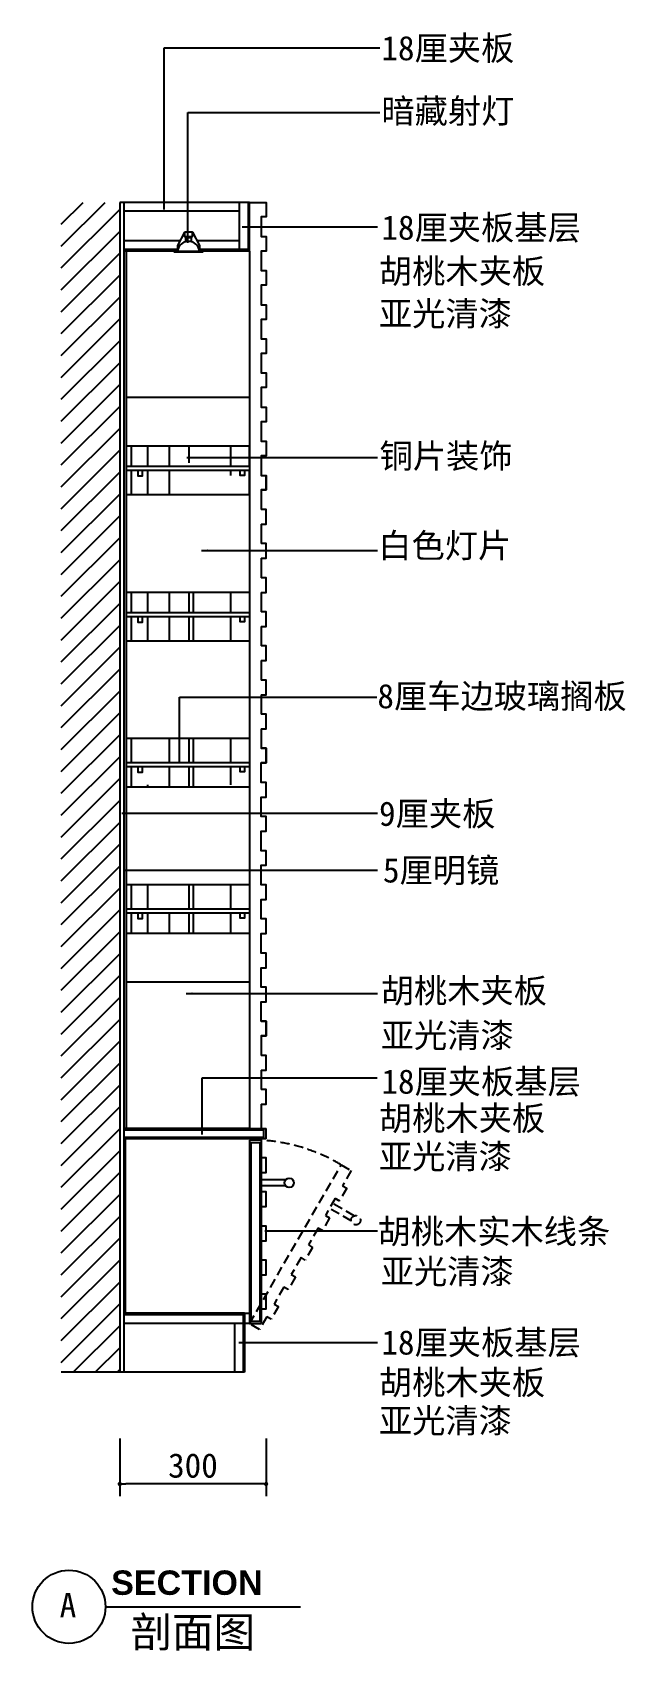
# Model space of a CAD drawing. Extents: x 3656 to 4872, y 2860 to 6180.
import ezdxf

# ---------------------------------------------------------------- set-up
doc = ezdxf.new("R2010")
doc.units = 0
doc.header["$MEASUREMENT"] = 0
doc.linetypes.add('DASHED2', pattern=[9.525, 6.35, -3.175])
doc.layers.get('0').update_dxf_attribs({"linetype": 'CONTINUOUS'})
doc.layers.get('DEFPOINTS').update_dxf_attribs({"linetype": 'CONTINUOUS'})
for name, color, linetype in [('2', 2, 'CONTINUOUS'), ('3', 3, 'CONTINUOUS'), ('4', 4, 'CONTINUOUS'), ('7', 7, 'CONTINUOUS'), ('BH', 3, 'CONTINUOUS'), ('DIM', 3, 'CONTINUOUS'), ('TEXT', 3, 'CONTINUOUS')]:
    doc.layers.add(name, color=color, linetype=linetype)
doc.styles.add('HT', font='swisseb.ttf')
doc.styles.add('HZ', font='')
doc.styles.get('HZ').set_extended_font_data('仿宋_GB2312')
doc.dimstyles.get("Standard").update_dxf_attribs({"dimscale": 25, "dimtxt": 2, "dimasz": 0.5, "dimexe": 1, "dimexo": 1, "dimgap": 0.5, "dimtad": 1, "dimdec": 0, "dimzin": 0, "dimtxsty": 'HZ', "dimblk1": 'DOT', "dimblk2": 'DOT', "dimsah": 1, "dimcen": 0, "dimclrd": 256, "dimclre": 256, "dimclrt": 256, "dimazin": 3, "dimtfac": 0.5, "dimtdec": 0, "dimtmove": 0, "dimatfit": 3, "dimtolj": 1, "dimtzin": 0})

# ---------------------------------------------------------------- blocks, each defined once
blk = doc.blocks.new('_DOT')
at = {"color": 0, "linetype": 'BYBLOCK'}
blk.add_line((-0.35, 0), (-1, 0), dxfattribs=at)
at = {"color": 0, "linetype": 'BYBLOCK', "const_width": 0.35}
blk.add_lwpolyline([(-0.175, 0, 1), (0.175, 0, 1)], format="xyb", close=True, dxfattribs=at)
blk = doc.blocks.new('*D1')
at = {"linetype": 'BYBLOCK'}
for p, q in [((11111.9, -1454.9), (11111.9, -1573)), ((11411.9, -1454.9), (11411.9, -1573)), ((11399.4, -1548), (11124.4, -1548))]:
    blk.add_line(p, q, dxfattribs=at)
at = {"layer": 'DEFPOINTS', "color": 0, "linetype": 'BYBLOCK'}
for p in [(11111.9, -1429.9), (11411.9, -1429.9), (11111.9, -1548)]:
    blk.add_point(p, dxfattribs=at)
at = {"linetype": 'BYBLOCK', "xscale": 12.5, "yscale": 12.5, "zscale": 12.5, "rotation": 180}
blk.add_blockref('_DOT', (11111.9, -1548), dxfattribs=at)
at = {"linetype": 'BYBLOCK', "xscale": 12.5, "yscale": 12.5, "zscale": 12.5}
blk.add_blockref('_DOT', (11411.9, -1548), dxfattribs=at)
at = {"linetype": 'BYBLOCK', "insert": (11261.9, -1510.5), "char_height": 50, "attachment_point": 5, "style": 'HZ'}
blk.add_mtext('\\A1;300', dxfattribs=at)

msp = doc.modelspace()

# ---------------------------------------------------------------- hatches: boundary and pattern name
at = {"layer": 'BH'}
h = msp.add_hatch(dxfattribs=at)
h.set_pattern_fill('ANSI31', color=256, scale=10, style=0)
h.set_pattern_definition([(45, (-95.596, 0), (-22.45064, 22.45064), [])])
h.paths.add_polyline_path([(3714.9, 3431), (3834.9, 3431), (3834.9, 5831), (3714.9, 5831)])
h = msp.add_hatch(dxfattribs=at)
h.set_pattern_fill('AR-RROOF', color=256, scale=5, angle=90, style=0)
h.set_pattern_definition([(90, (-7317.04, 4749.96), (-127, 279.4), [1905, -254, 635, -127]), (90, (-7380.54, 4918.87), (-168.91, -127), [381, -41.91, 762, -95.25]), (90, (-7424.99, 4813.46), (-85.09, 660.4), [1016, -177.8, 508, -127])])
h.paths.add_polyline_path([(4100.9, 5231), (4100.9, 5281), (4091.4, 5281), (4091.4, 5271.5), (4081.4, 5271.5), (4081.4, 5281), (3881.7, 5281), (3881.7, 5270.1), (3871.7, 5270.1), (3871.7, 5281), (3848.9, 5281), (3848.9, 5231)])
h.paths.add_polyline_path([(3848.9, 5331), (3848.9, 5289), (4100.9, 5289), (4100.9, 5331)])
h.paths.add_polyline_path([(4100.9, 4989), (4100.9, 5031), (3848.9, 5031), (3848.9, 4989)])
h.paths.add_polyline_path([(4100.9, 4931), (4100.9, 4981), (4091.4, 4981), (4091.4, 4971.5), (4081.4, 4971.5), (4081.4, 4981), (3881.7, 4981), (3881.7, 4970.1), (3871.7, 4970.1), (3871.7, 4981), (3848.9, 4981), (3848.9, 4931)])
h.paths.add_polyline_path([(3848.9, 4731), (3848.9, 4681), (4100.9, 4681), (4100.9, 4731)])
h.paths.add_polyline_path([(4100.9, 4631), (4100.9, 4673), (4091.4, 4673), (4091.4, 4663.5), (4081.4, 4663.5), (4081.4, 4673), (3881.7, 4673), (3881.7, 4662.1), (3871.7, 4662.1), (3871.7, 4673), (3848.9, 4673), (3848.9, 4631)])
h.paths.add_polyline_path([(3848.9, 4431), (3848.9, 4381), (4100.9, 4381), (4100.9, 4431)])
h.paths.add_polyline_path([(3881.7, 4373), (3881.7, 4362.1), (3871.7, 4362.1), (3871.7, 4373), (3848.9, 4373), (3848.9, 4331), (4100.9, 4331), (4100.9, 4373), (4091.4, 4373), (4091.4, 4363.5), (4081.4, 4363.5), (4081.4, 4373)])

# ---------------------------------------------------------------- linework, layer by layer
at = {"layer": '2'}
msp.add_line((3834.9, 5831), (3834.9, 3431), dxfattribs=at)
at = {"layer": '2', "color": 1}
msp.add_line((4090.9, 3431), (3714.9, 3431), dxfattribs=at)
at = {"layer": '3'}
for p, q in [((3967.8, 5770), (3953.3, 5742.3)), ((3969.4, 5758.4), (3969.4, 5750.3)), ((3982.2, 5758.4), (3969.4, 5758.4)), ((3969.4, 5751.2), (3982.2, 5751.2)), ((3971.5, 5760.8), (3971.5, 5758.4)), ((3973, 5760.8), (3973, 5758.4)), ((3978.6, 5760.8), (3978.6, 5758.4)), ((3980.1, 5760.8), (3980.1, 5758.4)), ((3982.2, 5750.3), (3982.2, 5758.4)), ((3983.8, 5770), (3998.3, 5742.3)), ((3953.3, 5742.3), (3953.3, 5729.5)), ((3953.3, 5731), (3998.3, 5731)), ((3998.3, 5742.3), (3998.3, 5729.5))]:
    msp.add_line(p, q, dxfattribs=at)
at = {"layer": '3', "linetype": 'DASHED2', "ltscale": 3}
for p, q in [((4276.6, 3787.5), (4285.3, 3782.5)), ((4309.4, 3741.5), (4266.1, 3766.5)), ((4315.4, 3751.9), (4272.1, 3776.9))]:
    msp.add_line(p, q, dxfattribs=at)
at = {"layer": '3'}
msp.add_lwpolyline([(3967.8, 5770), (3967.8, 5760.8), (3983.8, 5760.8), (3983.8, 5770)], close=True, dxfattribs=at)
at = {"layer": '3', "linetype": 'DASHED2', "ltscale": 3}
msp.add_lwpolyline([(4291.6, 3813.5), (4300.3, 3808.5), (4285.3, 3782.5), (4276.6, 3787.5), (4256.6, 3752.9), (4265.3, 3747.9), (4250.3, 3721.9), (4241.6, 3726.9), (4221.6, 3692.3), (4230.3, 3687.3), (4215.3, 3661.3), (4206.6, 3666.3), (4186.6, 3631.6), (4195.3, 3626.6), (4180.3, 3600.6), (4171.6, 3605.6), (4151.6, 3571), (4160.3, 3566), (4145.3, 3540), (4136.6, 3545), (4121.6, 3519), (4100.9, 3531), (4288.9, 3856.7), (4309.6, 3844.7), (4291.6, 3813.5), (4300.3, 3808.5), (4285.3, 3782.5)], dxfattribs=at)
msp.add_circle((4318.9, 3742.9), 9.6, dxfattribs=at)
at = {"layer": '3'}
for start, end in [(106.3858, 173.7911), (6.2089, 73.6142)]:
    msp.add_arc((3975.8, 5728.6), 22.6, start, end, dxfattribs=at)
at = {"layer": '3', "linetype": 'DASHED2', "ltscale": 3}
msp.add_arc((4105.2, 3550.4), 357.2, 59.051, 86.846, dxfattribs=at)
at = {"layer": '4'}
for p, q in [((4100.9, 5831), (3834.9, 5831)), ((4079.9, 5813), (3843.9, 5813)), ((4079.9, 5831), (4079.9, 5734)), ((4100.9, 5731), (4100.9, 5831)), ((3958.4, 5752), (3843.9, 5752)), ((4079.9, 5752), (3993.2, 5752)), ((3953.3, 5731), (3843.9, 5731)), ((4100.9, 5731), (3998.3, 5731)), ((4100.9, 3931), (3843.9, 3931)), ((4100.9, 3931), (4134.9, 3931)), ((4134.9, 3910), (4134.9, 3931)), ((3846.9, 3549), (3846.9, 3913)), ((4134.9, 3910), (3846.9, 3910)), ((4100.9, 3907), (4100.9, 3531)), ((4124.9, 3907), (4100.9, 3907)), ((4124.9, 3907), (4124.9, 3531)), ((4090.9, 3552), (3846.9, 3552)), ((4090.9, 3552), (4090.9, 3431)), ((4090.9, 3552), (4100.9, 3552)), ((4087.9, 3531), (3843.9, 3531)), ((4069.9, 3531), (4069.9, 3431)), ((4100.9, 3531), (4090.9, 3531)), ((4100.9, 3531), (4124.9, 3531))]:
    msp.add_line(p, q, dxfattribs=at)
at = {"layer": '4', "color": 4}
for p, q in [((3945.8, 5731), (3945.8, 5729.5)), ((3945.8, 5729.5), (3953.3, 5729.5)), ((3953.3, 5729.5), (3998.3, 5729.5)), ((3998.3, 5729.5), (4005.8, 5729.5)), ((4005.8, 5731), (4005.8, 5729.5))]:
    msp.add_line(p, q, dxfattribs=at)
at = {"layer": '7'}
for p, q in [((3843.9, 3431), (3843.9, 5831)), ((4097.9, 5831), (4097.9, 5734)), ((4100.9, 5831), (4124.9, 5831)), ((3953.3, 5734), (3843.9, 5734)), ((3848.9, 3931), (3848.9, 5731)), ((4097.9, 5734), (3998.3, 5734)), ((4097.9, 5734), (4100.9, 5731)), ((4100.9, 5731), (4100.9, 3931)), ((4100.9, 5431), (3848.9, 5431)), ((4100.9, 5431), (4100.9, 4231)), ((4100.9, 5331), (3848.9, 5331)), ((4100.9, 5289), (4100.9, 5331)), ((4100.9, 5289), (3848.9, 5289)), ((4100.9, 5281), (3848.9, 5281)), ((4100.9, 5289), (4100.9, 5281)), ((4100.9, 5231), (4100.9, 5281)), ((4100.9, 5231), (3848.9, 5231)), ((4124.9, 5241), (4124.9, 5201)), ((4124.9, 5171), (4124.9, 5131)), ((4124.9, 5101), (4124.9, 5061)), ((4100.9, 5031), (3848.9, 5031)), ((4100.9, 5031), (4100.9, 4989)), ((4124.9, 5031), (4124.9, 4991)), ((4100.9, 4989), (3848.9, 4989)), ((4100.9, 4981), (3848.9, 4981)), ((4100.9, 4989), (4100.9, 4981)), ((4100.9, 4981), (4100.9, 4931)), ((4124.9, 4961), (4124.9, 4921)), ((4100.9, 4931), (3848.9, 4931)), ((4124.9, 4891), (4124.9, 4851)), ((4124.9, 4821), (4124.9, 4781)), ((4124.9, 4751), (4124.9, 4711)), ((4100.9, 4731), (3848.9, 4731)), ((4100.9, 4731), (4100.9, 4681)), ((4100.9, 4681), (3848.9, 4681)), ((4100.9, 4681), (4100.9, 4673)), ((4100.9, 4673), (3848.9, 4673)), ((4100.9, 4673), (4100.9, 4631)), ((4100.9, 4631), (3848.9, 4631)), ((4100.9, 4431), (3848.9, 4431)), ((4100.9, 4431), (4100.9, 4381)), ((4100.9, 4381), (3848.9, 4381)), ((4100.9, 4373), (3848.9, 4373)), ((4100.9, 4381), (4100.9, 4373)), ((4100.9, 4373), (4100.9, 4331)), ((4100.9, 4331), (3848.9, 4331)), ((4100.9, 4231), (3848.9, 4231)), ((4124.9, 4121), (4124.9, 4081)), ((4124.9, 4051), (4124.9, 4011)), ((4124.9, 3981), (4124.9, 3931)), ((4129.9, 3928), (3843.9, 3928)), ((4129.9, 3931), (4129.9, 3910)), ((4129.9, 3913), (3843.9, 3913)), ((4124.9, 3902), (4100.9, 3902)), ((4103.9, 3902), (4103.9, 3536)), ((4121.9, 3902), (4121.9, 3536)), ((4124.9, 3825.7), (4124.9, 3813.7)), ((4174.9, 3825.7), (4124.9, 3825.7)), ((4174.9, 3813.7), (4124.9, 3813.7)), ((4090.9, 3549), (3843.9, 3549)), ((4087.9, 3549), (4087.9, 3431)), ((4100.9, 3536), (4124.9, 3536))]:
    msp.add_line(p, q, dxfattribs=at)
for points in [[(4124.9, 5831), (4134.9, 5831), (4134.9, 5801), (4124.9, 5801), (4124.9, 5761), (4134.9, 5761), (4134.9, 5731), (4124.9, 5731), (4124.9, 5691), (4134.9, 5691), (4134.9, 5661), (4124.9, 5661), (4124.9, 5621), (4134.9, 5621), (4134.9, 5591), (4124.9, 5591), (4124.9, 5551), (4134.9, 5551), (4134.9, 5521), (4124.9, 5521), (4124.9, 5481), (4134.9, 5481), (4134.9, 5451), (4124.9, 5451), (4124.9, 5411), (4134.9, 5411), (4134.9, 5381), (4124.9, 5381), (4124.9, 5341), (4134.9, 5341), (4134.9, 5311), (4124.9, 5311), (4124.9, 5271), (4134.9, 5271), (4134.9, 5241), (4124.9, 5241), (4134.9, 5241), (4134.9, 5271)], [(3871.7, 5281), (3871.7, 5270.1), (3881.7, 5270.1), (3881.7, 5281)], [(4081.4, 5281), (4081.4, 5271.5), (4091.4, 5271.5), (4091.4, 5281)], [(4124.9, 5171), (4134.9, 5171), (4134.9, 5201), (4124.9, 5201)], [(4124.9, 5101), (4134.9, 5101), (4134.9, 5131), (4124.9, 5131)], [(4124.9, 5031), (4134.9, 5031), (4134.9, 5061), (4124.9, 5061)], [(3871.7, 4981), (3871.7, 4970.1), (3881.7, 4970.1), (3881.7, 4981)], [(4081.4, 4981), (4081.4, 4971.5), (4091.4, 4971.5), (4091.4, 4981)], [(4124.9, 4961), (4134.9, 4961), (4134.9, 4991), (4124.9, 4991)], [(4124.9, 4891), (4134.9, 4891), (4134.9, 4921), (4124.9, 4921)], [(4124.9, 4821), (4134.9, 4821), (4134.9, 4851), (4124.9, 4851)], [(4124.9, 4751), (4134.9, 4751), (4134.9, 4781), (4124.9, 4781)], [(4124.9, 4151), (4134.9, 4151), (4134.9, 4121), (4124.9, 4121), (4134.9, 4121), (4134.9, 4151), (4124.9, 4151), (4124.9, 4191), (4134.9, 4191), (4134.9, 4221), (4124.9, 4221), (4124.9, 4261), (4134.9, 4261), (4134.9, 4291), (4124.9, 4291), (4124.9, 4331), (4134.9, 4331), (4134.9, 4361), (4124.9, 4361), (4124.9, 4401), (4134.9, 4401), (4134.9, 4431), (4124.9, 4431), (4124.9, 4471), (4134.9, 4471), (4134.9, 4501), (4124.9, 4501), (4124.9, 4541), (4134.9, 4541), (4134.9, 4571), (4124.9, 4571), (4124.9, 4611), (4134.9, 4611), (4134.9, 4641), (4124.9, 4641), (4124.9, 4681), (4134.9, 4681), (4134.9, 4711), (4124.9, 4711), (4134.9, 4711), (4134.9, 4681), (4124.9, 4681)], [(3871.7, 4673), (3871.7, 4662.1), (3881.7, 4662.1), (3881.7, 4673)], [(4081.4, 4673), (4081.4, 4663.5), (4091.4, 4663.5), (4091.4, 4673)], [(3871.7, 4373), (3871.7, 4362.1), (3881.7, 4362.1), (3881.7, 4373)], [(4081.4, 4373), (4081.4, 4363.5), (4091.4, 4363.5), (4091.4, 4373)], [(4124.9, 4051), (4134.9, 4051), (4134.9, 4081), (4124.9, 4081)], [(4124.9, 3981), (4134.9, 3981), (4134.9, 4011), (4124.9, 4011)], [(4124.9, 3841), (4134.9, 3841), (4134.9, 3871), (4124.9, 3871)]]:
    msp.add_lwpolyline(points, dxfattribs=at)
for points in [[(4124.9, 3841), (4134.9, 3841), (4134.9, 3871), (4124.9, 3871)], [(4124.9, 3771), (4134.9, 3771), (4134.9, 3801), (4124.9, 3801)], [(4124.9, 3701), (4134.9, 3701), (4134.9, 3731), (4124.9, 3731)], [(4124.9, 3631), (4134.9, 3631), (4134.9, 3661), (4124.9, 3661)], [(4124.9, 3561), (4134.9, 3561), (4134.9, 3591), (4124.9, 3591)]]:
    msp.add_lwpolyline(points, close=True, dxfattribs=at)
msp.add_circle((4182.4, 3819.7), 9.6, dxfattribs=at)
at = {"layer": 'TEXT', "color": 6}
msp.add_line((3805.6, 2950), (4205.6, 2950), dxfattribs=at)
msp.add_circle((3730.6, 2950), 75, dxfattribs=at)

# ---------------------------------------------------------------- texts
at = {"layer": 'TEXT', "style": 'HZ'}
for s, p in [('18厘夹板', (4371.4, 6122.4)), ('暗藏射灯', (4371.4, 5993.5)), ('18厘夹板基层', (4371.4, 5754.3)), ('胡桃木夹板', (4366.3, 5665)), ('亚光清漆', (4366.3, 5577.7)), ('铜片装饰', (4367.7, 5285.8)), ('白色灯片', (4365.1, 5102)), ('8厘车边玻璃搁板', (4363.2, 4793.1)), ('9厘夹板', (4366.6, 4552)), ('5厘明镜', (4374.6, 4435.8)), ('胡桃木夹板', (4370.1, 4189)), ('亚光清漆', (4370.1, 4097.2)), ('18厘夹板基层', (4371.4, 4002.5)), ('胡桃木夹板', (4366.3, 3927.3)), ('亚光清漆', (4366.3, 3848.7)), ('胡桃木实木线条', (4363.5, 3695)), ('亚光清漆', (4370.1, 3612.9)), ('18厘夹板基层', (4371.4, 3467.3)), ('胡桃木夹板', (4366.3, 3385.4)), ('亚光清漆', (4366.3, 3306.8))]:
    msp.add_text(s, height=50, dxfattribs=at).set_placement(p)
at = {"layer": 'TEXT', "linetype": 'BYBLOCK'}
for s, height, style, p in [('SECTION', 50, 'HT', (3817.2, 2974.5)), ('A', 50, 'HZ', (3711.6, 2928.6)), ('剖面图', 62.5, 'HZ', (3856.8, 2866.9))]:
    msp.add_text(s, height=height, dxfattribs=dict(at, style=style)).set_placement(p)

# ---------------------------------------------------------------- dimensions: what is measured, and where the dimension line sits
at = {"layer": 'DIM'}
dim = msp.add_linear_dim(base=(3834.9, 3202), p1=(4134.9, 3320.1), p2=(3834.9, 3320.1), dimstyle='STANDARD', dxfattribs=at)
dim.commit()
dim.dimension.update_dxf_attribs({"geometry": '*D1', "text_midpoint": (3984.9, 3239.5), "insert": (-7277, 4750)})

# ---------------------------------------------------------------- leaders
at = {"layer": 'TEXT'}
for points in [[(3925.9, 5816.5), (3925.9, 6148.3), (4368.4, 6148.3)], [(3974.6, 5747.9), (3974.6, 6015.6), (4368, 6015.6)], [(4086.2, 5780.8), (4363.6, 5780.8)], [(3972.4, 5307.5), (4363.6, 5307.5)], [(4002.6, 5117), (4363.6, 5117)], [(3957, 4681), (3957, 4816.1), (4362.2, 4816.1)], [(3839.2, 4577.8), (4363.6, 4577.8)], [(3845, 4461), (4363.6, 4461)], [(3970.9, 4208.3), (4363.6, 4208.3)], [(4003.7, 3918.8), (4003.7, 4034.9), (4362.8, 4034.9)], [(4132.3, 3721.2), (4363.6, 3721.2)], [(4079.3, 3492.2), (4363.6, 3492.2)]]:
    msp.add_leader(points, dimstyle='STANDARD', dxfattribs=at)

doc.saveas('drawing.dxf')
